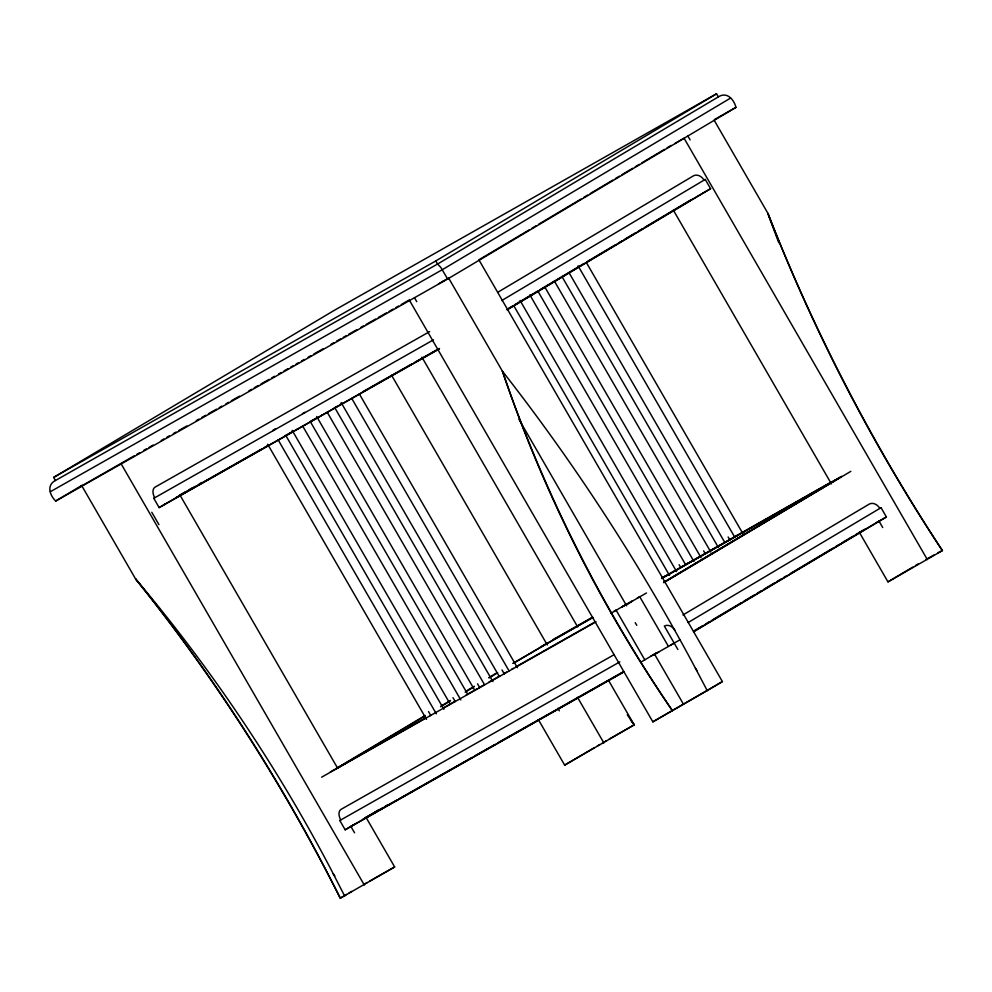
<?xml version="1.0" encoding="UTF-8"?>
<svg xmlns="http://www.w3.org/2000/svg" width="992" height="992" viewBox="0 0 992 992"><rect width="100%" height="100%" fill="white"/><g stroke="black" fill="none" stroke-linecap="round" stroke-linejoin="round"><path stroke-width="1.49" d="M718.332 96.906L716.534 93.806L435.786 260.946L437.571 264.046L440.808 267.394L447.628 279.012L735.965 107.372C733.882 99.113 726.677 91.388 718.332 96.906L437.571 264.046L55.428 480.512C46.488 485.001 49.575 495.095 55.676 501.034L448.781 278.306L502.448 371.244A1274.05 786.098 60.5 0 1 692.391 662.495L707.222 690.606L652.848 721.841L409.584 300.514M55.428 480.512L53.63 477.412L334.391 310.285L716.534 93.806M730.596 98.072L442.258 269.725L50.307 491.747M55.676 501.034L82.249 485.212M80.079 486.936L81.753 485.931M77.339 488.436L134.242 455.824M442.68 281.53L444.304 280.562M479.024 259.755L529.356 229.797M531.997 228.222L535.978 225.854M538.619 224.279L581.002 199.045M583.656 197.47L587.624 195.102M590.277 193.527L612.783 180.135M615.437 178.548L619.405 176.192M622.058 174.604L632.648 168.305M635.302 166.73L639.27 164.362M641.923 162.787L664.429 149.383M667.083 147.808L671.051 145.44M497.848 292.256L693.42 175.844A8.94 7.043 59.2 0 1 704.01 180.11L705.238 179.428L710.607 188.716L507.061 309.888M439.208 348.961L159.142 507.606L153.785 498.306L154.727 497.748A8.94 5.518 60.5 0 1 155 487.184L429.685 331.588M272.825 430.652L275.354 429.152M501.692 300.588L705.238 179.428M179.961 494.946L185.975 491.573M188.641 489.986L192.634 487.618M159.142 507.606L164.833 504.221M180.569 495.144L189.832 489.626M192.485 488.052L195.126 486.477M199.107 484.108L201.748 482.534M272.316 443.312L273.296 442.73M297.03 429.3L297.798 428.854M321.532 415.425L322.288 414.978M508.301 308.586L512.281 306.218M514.935 304.631L537.49 291.202M540.144 289.627L583.928 263.562M586.582 261.987L615.759 244.602M618.413 243.028L622.393 240.659M625.047 239.084L635.661 232.76M638.315 231.186L642.295 228.817M644.949 227.23L691.387 199.59M507.284 309.541L703.638 192.646M336.35 768.391L425.246 715.48M441.167 705.994L450.455 700.464M466.364 690.99L474.325 686.253M488.92 677.561L496.88 672.824M512.802 663.35L592.906 617.346M540.454 647.069L548.043 642.543M336.982 768.44L425.345 715.84M440.56 706.775L449.847 701.245M465.149 692.143L473.754 687.022M489.031 677.92L497.649 672.787M513.596 663.301L547.398 643.176M430.094 715.716L430.702 715.356L428.519 711.574M662.991 577.406L664.826 576.302M454.435 701.939L455.192 701.48L453.009 697.698M687.493 563.53L688.336 563.022M478.925 688.064L479.694 687.605L477.512 683.823M711.983 549.655L713.608 548.688M503.204 674.312L505.04 673.221M736.486 535.779L737.936 534.911M610.824 613.378L627.589 603.558L622.207 606.608M625.171 605.256L631.805 601.301M637.112 598.139L639.766 596.564M663.648 582.354L841.427 476.52M626.956 604.289L632.264 601.127M664.144 582.155L839.418 477.822L662.78 577.877M621.562 607.352L646.499 592.98M663.747 582.713L850.826 471.349M682.967 614.978L869.215 504.11A8.94 7.043 59.2 0 1 879.817 508.388L881.045 507.693L886.402 516.981L693.507 631.817M623.894 671.919L345.166 829.808L339.81 820.508L340.752 819.95A8.94 5.518 60.5 0 1 341.025 809.373L614.358 654.546M688.138 622.53L881.045 507.693M364.932 817.978L373.376 812.956M374.207 812.46L378.696 809.782M345.166 829.808L355.607 823.596M365.068 818.326L382.317 808.058M384.97 806.471L387.624 804.896M640.782 662.197L656.208 653.12L650.826 656.171M659.097 651.657L653.79 654.819L674.176 643.114M693.594 631.123L702.882 625.605M705.535 624.018L709.516 621.649M712.169 620.074L741.359 602.69M744.012 601.115L754.627 594.803M757.28 593.216L761.261 590.848M763.914 589.273L774.529 582.949M777.182 581.374L781.163 579.006M783.816 577.418L786.47 575.844M790.45 573.475L832.896 548.204M835.549 546.617L839.53 544.248M842.183 542.674L852.798 536.35M855.451 534.775L864.739 529.244M694.04 631.284L879.445 520.912M346.605 894.424L340.281 898.194A1126.627 695.132 60.5 0 0 135.507 578.832L81.852 485.882M349.134 892.924L351.664 891.411M538.396 719.646L564.659 765.13L594.543 747.571M344.708 896.123L330.187 867.864A1274.05 1002.54 59.2 0 0 135.507 578.832A1095.714 676.06 60.5 0 1 340.281 898.194L394.655 866.958L365.986 817.309M564.659 765.13L634.198 724.854L608.642 680.574M652.848 721.841L722.399 681.578L479.136 260.239M859.308 532.233L887.964 581.882L912.851 567.064M915.48 565.502L918.096 563.94M707.222 690.606L722.399 681.578M887.964 581.882L942.4 550.61A1126.627 690.01 60.5 0 1 767.858 213.243L714.203 120.292M597.221 746.021L599.887 744.471M602.566 742.934L606.583 740.602M609.249 739.052L634.198 724.854A3858.52 3036.239 59.2 0 0 627.291 714.848M53.63 477.412L435.786 260.946M714.414 119.573L735.965 107.372M674.808 143.493L684.083 138.235L927.334 559.575M136.958 454.224L139.661 452.699M143.704 450.405L146.394 448.88M149.098 447.355L153.14 445.061M161.237 440.473L163.928 438.948M166.631 437.422L169.322 435.897M173.364 433.603L176.068 432.078M178.758 430.553L186.856 425.965M196.292 420.62L198.995 419.095M201.686 417.57L205.728 415.276M208.432 413.751L216.516 409.163M219.22 407.638L221.91 406.112M225.953 403.818L228.656 402.293M231.347 400.756L239.444 396.18M248.88 390.836L251.584 389.298M254.274 387.773L258.317 385.479M261.02 383.954L269.105 379.378M271.808 377.84L274.499 376.315M278.554 374.021L281.244 372.496M283.948 370.971L287.99 368.677M290.681 367.152L293.384 365.626M296.075 364.101L298.778 362.564M301.469 361.038L304.172 359.513M308.214 357.219L310.905 355.694M313.608 354.169L323.045 348.824M331.142 344.236L333.833 342.711M336.536 341.186L340.578 338.892M343.269 337.367L345.972 335.829M348.663 334.304L356.76 329.728M360.803 327.434L363.506 325.909M366.197 324.372L375.633 319.027M378.336 317.502L386.421 312.914M389.124 311.389L393.167 309.095M395.858 307.57L398.561 306.044M401.252 304.519L409.349 299.931M438.514 283.848L448.322 278.293M273.073 430.305L275.516 428.916M302.461 413.652L304.916 412.263M153.785 498.306L433.454 339.859M703.254 192.882L710.607 188.716M175.596 497.798L261.69 449.029M264.38 447.504L268.41 445.222M284.555 436.071L291.276 432.264M310.112 421.6L316.832 417.793M334.329 407.886L337.007 406.36M339.698 404.835L342.389 403.31M362.576 391.877L412.337 363.692M415.028 362.167L439.245 348.452M164.213 504.568L439.518 348.626M553.176 639.53L592.187 617.433M662.024 577.927L830.279 482.558M661.515 578.485L841.762 476.383M545.464 644.329L592.658 617.594M330.311 771.95L425.816 717.848M443.3 707.941L454.063 701.852M466.166 694.995L476.929 688.894M480.971 686.613L483.662 685.088M489.031 682.037L499.794 675.949M503.837 673.655L506.528 672.13M511.773 669.216L513.298 668.348M515.939 666.798L595.299 621.848M614.135 611.171L616.826 609.658M321.619 777.207L596.031 621.761M339.81 820.508L619.864 661.862M875.738 523.02L886.402 516.981M362.96 819.231L396.589 800.184M399.28 798.659L471.919 757.516M474.61 755.991L494.785 744.558M497.476 743.033L622.579 672.179M670.778 645.036L680.301 639.642M623.249 672.117L350.858 826.423L354.553 832.809M925.97 559.476L933.844 555.024M364.61 883.971L367.214 882.496M369.83 881.02L394.655 866.958M937.775 552.792L942.4 550.61A1095.714 671.076 60.5 0 1 767.858 213.243A1274.05 1007.054 59.2 0 0 778.794 242.78M437.571 264.046L438.241 263.736M630.503 719.894L634.198 724.854M333.176 873.692L334.825 875.986M695.442 668.286L697.041 670.617M687.84 135.991L690.11 139.909M879.036 521.16L882.731 527.558M673.37 210.192L831.42 483.922M586.433 262.644L742.946 533.733M578.076 265.819L734.588 536.908M728.116 536.97L729.752 539.784M569.048 272.713L724.792 542.463M561.943 276.52L718.456 547.609M554.354 281.034L710.867 552.122M703.626 550.845L705.25 553.66M544.558 286.589L701.071 557.678M538.222 291.735L693.954 561.484M529.852 294.909L685.596 564.659M679.123 564.721L680.748 567.536M520.056 300.464L676.569 571.553M513.72 305.61L669.464 575.36M677.871 649.5L664.342 626.064A8.94 7.043 59.2 0 1 674.944 630.342M639.865 596.924L668.484 646.499M518.965 419.306L626.646 605.827M654.534 654.125L683.203 703.774M635.227 622.666L636.777 625.344M616.206 610.328L644.825 659.903M414.495 297.736L416.752 301.655M421.935 357.194L577.654 626.907M391.58 375.261L547.299 644.974M577.505 697.302L603.855 742.921M557.851 708.3L559.327 710.855M359.327 393.911L517.39 667.678M351.738 398.424L509.032 670.852M502.002 669.947L504.196 673.729M341.174 402.628L499.236 676.408M334.837 407.786L492.9 681.554M327.248 412.3L484.53 684.728M316.671 416.504L474.734 690.283M310.335 421.662L467.629 694.09M302.746 426.176L460.809 699.943M292.181 430.379L450.244 704.159M285.845 435.538L443.908 709.305M278.256 440.051L436.319 713.818M267.679 444.255L426.523 719.374M180.06 495.256L337.33 767.659M151.776 512.269L158.931 524.656M121.049 463.686L364.3 885.025M502.448 371.244A1095.714 862.209 59.2 0 0 672.452 710.743A1126.627 886.538 59.2 0 1 502.448 371.244"/></g></svg>
